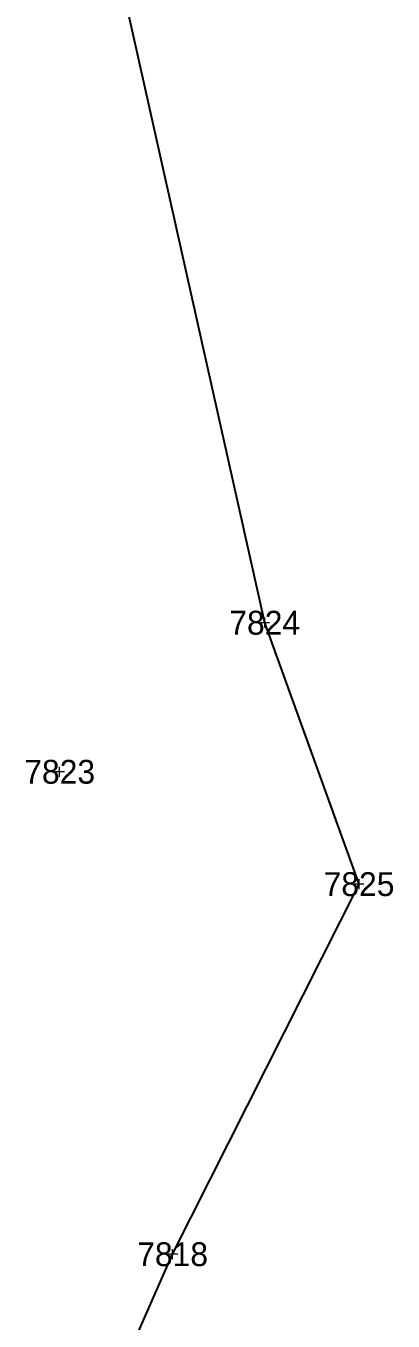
# Model space of a CAD drawing. Header units: metres. Extents: x 548779 to 550236, y 1819638 to 1821293.
# Drawn here: x 549002.6 to 549025.7, y 1820102.7 to 1820184.2 of the extents above; entities that cross this region are included whole.
import ezdxf
from ezdxf.enums import TextEntityAlignment as Align

# ---------------------------------------------------------------- set-up
doc = ezdxf.new("R2010")
doc.units = ezdxf.units.M
doc.header["$LTSCALE"] = 0.6
for name, color, linetype, lineweight in [('10', 7, 'Continuous', 13), ('4', 7, 'Continuous', 13), ('60', 7, 'Continuous', 25)]:
    doc.layers.add(name, color=color, linetype=linetype, lineweight=lineweight)
doc.layers.add('5', color=7, linetype='Continuous')

msp = doc.modelspace()

# ---------------------------------------------------------------- linework, layer by layer
at = {"layer": '10'}
msp.add_lwpolyline([(549006.43, 1820196.71), (549017.63, 1820146.65), (549023.57, 1820130.2), (549011.83, 1820106.91), (549002.94, 1820086.71)], dxfattribs=at)
at = {"layer": '4'}
for p, q in [((549017.63, 1820146.34), (549017.63, 1820146.97)), ((549017.94, 1820146.65), (549017.32, 1820146.65)), ((549005.02, 1820137.27), (549004.4, 1820137.27)), ((549004.71, 1820136.96), (549004.71, 1820137.58)), ((549023.88, 1820130.2), (549023.25, 1820130.2)), ((549023.57, 1820129.88), (549023.57, 1820130.51)), ((549011.83, 1820106.6), (549011.83, 1820107.22)), ((549012.15, 1820106.91), (549011.52, 1820106.91))]:
    msp.add_line(p, q, dxfattribs=at)
at = {"layer": '60'}
msp.add_lwpolyline([(549002.94, 1820086.71), (549011.83, 1820106.91), (549023.57, 1820130.2), (549017.63, 1820146.65), (549006.43, 1820196.71)], dxfattribs=at)

# ---------------------------------------------------------------- texts
at = {"layer": '5'}
for s, p in [('7824', (549017.63, 1820145.9)), ('7823', (549004.715, 1820136.52)), ('7825', (549023.57, 1820129.45)), ('7818', (549011.83, 1820106.16))]:
    msp.add_text(s, height=1.5, dxfattribs=at).set_placement(p, align=Align.CENTER)

doc.saveas('drawing.dxf')
